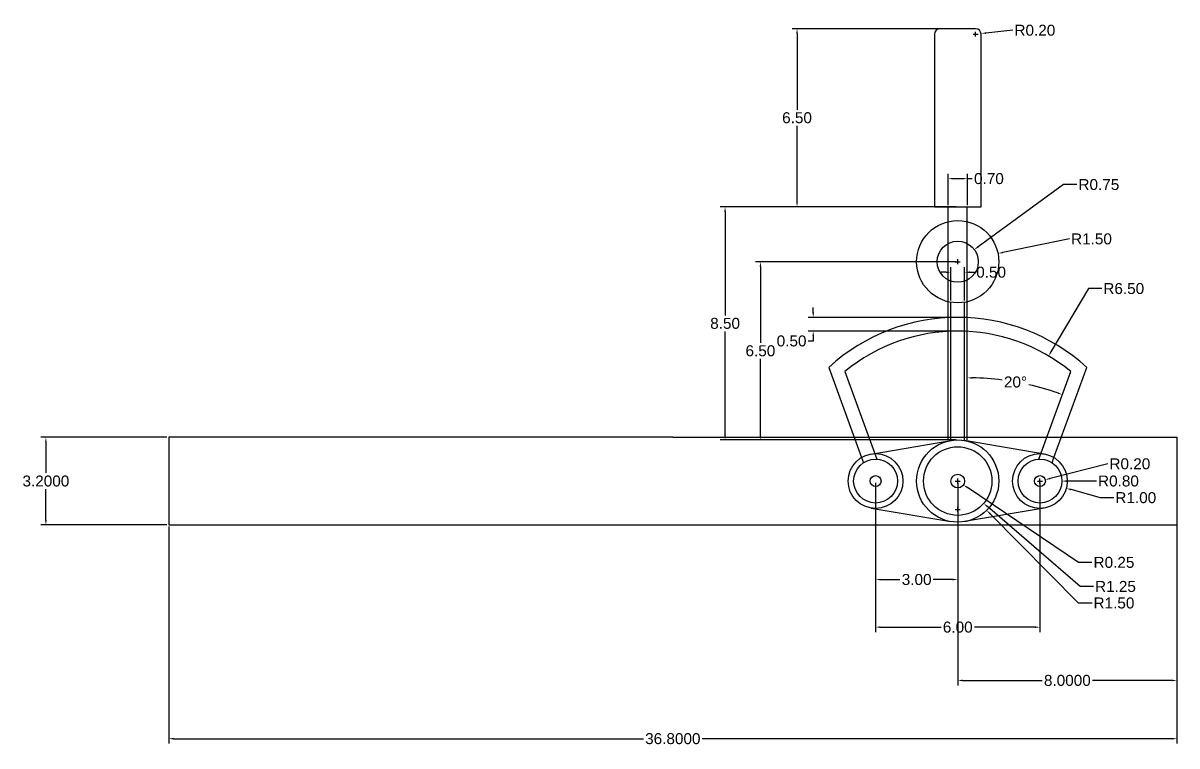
# Model space of a CAD drawing. Header units: inches. Extents: x 10.4 to 86.4, y 3.8 to 33.6.
# Drawn here: x 10.38 to 52.5, y 3.78 to 30.14 of the extents above; entities that cross this region are included whole.
import ezdxf

# ---------------------------------------------------------------- set-up
doc = ezdxf.new("R2010")
doc.units = ezdxf.units.IN
doc.header["$MEASUREMENT"] = 0
for name, color, linetype in [('Anotari', 40, 'Continuous'), ('Maner', 4, 'Continuous'), ('Maner2', 30, 'Continuous'), ('Prindere', 3, 'Continuous'), ('Roata_Mica', 2, 'Continuous'), ('Roti_Mari', 1, 'Continuous')]:
    doc.layers.add(name, color=color, linetype=linetype)
doc.styles.get("Standard").update_dxf_attribs({"font": 'arial.ttf'})
doc.dimstyles.get("Standard").update_dxf_attribs({"dimtxt": 0.18, "dimasz": 0.18, "dimexe": 0.18, "dimexo": 0.0625, "dimgap": 0.09, "dimtad": 0, "dimtih": 1, "dimtoh": 1, "dimdec": 4, "dimzin": 0, "dimdsep": 46, "dimtxsty": 'Standard', "dimcen": 0.09, "dimadec": 0, "dimazin": 0, "dimtfac": 1, "dimtdec": 4, "dimtofl": 0, "dimtmove": 0, "dimatfit": 3, "dimfxl": 1, "dimtolj": 1, "dimtzin": 0, "dimarcsym": 0})

# ---------------------------------------------------------------- blocks, each defined once
blk = doc.blocks.new('*D39')
at = {"layer": 'Anotari', "color": 0, "lineweight": -2, "transparency": 16777216}
for p, q in [((41.497, 13.373), (41.497, 7.927)), ((47.497, 13.373), (47.497, 7.927)), ((41.677, 8.107), (43.887, 8.107)), ((47.317, 8.107), (45.106, 8.107))]:
    blk.add_line(p, q, dxfattribs=at)
at = {"layer": 'Anotari', "color": 0, "transparency": 16777216}
for points in [[(41.677, 8.137), (41.677, 8.077), (41.497, 8.107)], [(47.317, 8.137), (47.317, 8.077), (47.497, 8.107)]]:
    blk.add_solid(points, dxfattribs=at)
at = {"layer": 'Defpoints', "color": 0, "transparency": 16777216}
for p in [(41.497, 13.435), (47.497, 13.435), (47.497, 8.107)]:
    blk.add_point(p, dxfattribs=at)
at = {"layer": 'Anotari', "color": 0, "transparency": 16777216, "insert": (44.497, 8.107), "char_height": 0.4, "attachment_point": 5}
blk.add_mtext('\\A1;6.00', dxfattribs=at)
blk = doc.blocks.new('*D40')
at = {"layer": 'Anotari', "color": 0, "lineweight": -2, "transparency": 16777216}
for p, q in [((41.497, 13.373), (41.497, 9.663)), ((44.497, 13.373), (44.497, 9.663)), ((41.677, 9.843), (42.388, 9.843)), ((44.317, 9.843), (43.605, 9.843))]:
    blk.add_line(p, q, dxfattribs=at)
at = {"layer": 'Anotari', "color": 0, "transparency": 16777216}
for points in [[(41.677, 9.873), (41.677, 9.813), (41.497, 9.843)], [(44.317, 9.873), (44.317, 9.813), (44.497, 9.843)]]:
    blk.add_solid(points, dxfattribs=at)
at = {"layer": 'Defpoints', "color": 0, "transparency": 16777216}
for p in [(41.497, 13.435), (44.497, 13.435), (41.497, 9.843)]:
    blk.add_point(p, dxfattribs=at)
at = {"layer": 'Anotari', "color": 0, "transparency": 16777216, "insert": (42.997, 9.843), "char_height": 0.4, "attachment_point": 5}
blk.add_mtext('\\A1;3.00', dxfattribs=at)
blk = doc.blocks.new('*D41')
at = {"layer": 'Anotari', "color": 0, "lineweight": -2, "transparency": 16777216}
for p, q in [((44.434, 23.435), (35.825, 23.435)), ((36.005, 23.255), (36.005, 19.48)), ((36.005, 15.115), (36.005, 18.891)), ((44.434, 14.935), (35.825, 14.935))]:
    blk.add_line(p, q, dxfattribs=at)
at = {"layer": 'Anotari', "color": 0, "transparency": 16777216}
for points in [[(35.975, 23.255), (36.035, 23.255), (36.005, 23.435)], [(35.975, 15.115), (36.035, 15.115), (36.005, 14.935)]]:
    blk.add_solid(points, dxfattribs=at)
at = {"layer": 'Defpoints', "color": 0, "transparency": 16777216}
for p in [(36.005, 23.435), (44.497, 23.435), (44.497, 14.935)]:
    blk.add_point(p, dxfattribs=at)
at = {"layer": 'Anotari', "color": 0, "transparency": 16777216, "insert": (36.005, 19.185), "char_height": 0.4, "attachment_point": 5}
blk.add_mtext('\\A1;8.50', dxfattribs=at)
blk = doc.blocks.new('*D42')
at = {"layer": 'Anotari', "color": 0, "lineweight": -2, "transparency": 16777216}
for p, q in [((44.434, 21.435), (37.114, 21.435)), ((37.294, 21.255), (37.294, 18.48)), ((37.294, 15.115), (37.294, 17.891)), ((44.434, 14.935), (37.114, 14.935))]:
    blk.add_line(p, q, dxfattribs=at)
at = {"layer": 'Anotari', "color": 0, "transparency": 16777216}
for points in [[(37.264, 21.255), (37.324, 21.255), (37.294, 21.435)], [(37.264, 15.115), (37.324, 15.115), (37.294, 14.935)]]:
    blk.add_solid(points, dxfattribs=at)
at = {"layer": 'Defpoints', "color": 0, "transparency": 16777216}
for p in [(37.294, 21.435), (44.497, 21.435), (44.497, 14.935)]:
    blk.add_point(p, dxfattribs=at)
at = {"layer": 'Anotari', "color": 0, "transparency": 16777216, "insert": (37.294, 18.185), "char_height": 0.4, "attachment_point": 5}
blk.add_mtext('\\A1;6.50', dxfattribs=at)
blk = doc.blocks.new('*D43')
at = {"layer": 'Anotari', "color": 0, "lineweight": -2, "transparency": 16777216}
for p, q in [((44.247, 20.019), (44.247, 21.232)), ((44.747, 20.019), (44.747, 21.232)), ((44.067, 21.052), (43.887, 21.052)), ((44.927, 21.052), (45.107, 21.052))]:
    blk.add_line(p, q, dxfattribs=at)
at = {"layer": 'Anotari', "color": 0, "transparency": 16777216}
for points in [[(44.067, 21.082), (44.067, 21.022), (44.247, 21.052)], [(44.927, 21.082), (44.927, 21.022), (44.747, 21.052)]]:
    blk.add_solid(points, dxfattribs=at)
at = {"layer": 'Defpoints', "color": 0, "transparency": 16777216}
for p in [(44.747, 21.052), (44.247, 19.956), (44.747, 19.956)]:
    blk.add_point(p, dxfattribs=at)
at = {"layer": 'Anotari', "color": 0, "transparency": 16777216, "insert": (45.715, 21.052), "char_height": 0.4, "attachment_point": 5}
blk.add_mtext('\\A1;0.50', dxfattribs=at)
blk = doc.blocks.new('*D44')
at = {"layer": 'Anotari', "color": 0, "lineweight": -2, "transparency": 16777216}
for p, q in [((44.147, 23.498), (44.147, 24.645)), ((44.327, 24.465), (44.667, 24.465)), ((44.847, 23.498), (44.847, 24.645)), ((44.847, 24.465), (45.027, 24.465))]:
    blk.add_line(p, q, dxfattribs=at)
at = {"layer": 'Anotari', "color": 0, "transparency": 16777216}
for points in [[(44.327, 24.495), (44.327, 24.435), (44.147, 24.465)], [(44.667, 24.495), (44.667, 24.435), (44.847, 24.465)]]:
    blk.add_solid(points, dxfattribs=at)
at = {"layer": 'Defpoints', "color": 0, "transparency": 16777216}
for p in [(44.847, 24.465), (44.147, 23.435), (44.847, 23.435)]:
    blk.add_point(p, dxfattribs=at)
at = {"layer": 'Anotari', "color": 0, "transparency": 16777216, "insert": (45.635, 24.465), "char_height": 0.4, "attachment_point": 5}
blk.add_mtext('\\A1;0.70', dxfattribs=at)
blk = doc.blocks.new('*D45')
at = {"layer": 'Anotari', "color": 0, "lineweight": -2, "transparency": 16777216}
for p, q in [((44.434, 19.404), (39.041, 19.404)), ((39.221, 19.584), (39.221, 19.764)), ((44.434, 18.904), (39.041, 18.904)), ((39.221, 18.544), (39.041, 18.544)), ((39.221, 18.724), (39.221, 18.544))]:
    blk.add_line(p, q, dxfattribs=at)
at = {"layer": 'Anotari', "color": 0, "transparency": 16777216}
for points in [[(39.191, 19.584), (39.251, 19.584), (39.221, 19.404)], [(39.191, 18.724), (39.251, 18.724), (39.221, 18.904)]]:
    blk.add_solid(points, dxfattribs=at)
at = {"layer": 'Defpoints', "color": 0, "transparency": 16777216}
for p in [(44.497, 19.404), (39.221, 18.904), (44.497, 18.904)]:
    blk.add_point(p, dxfattribs=at)
at = {"layer": 'Anotari', "color": 0, "transparency": 16777216, "insert": (38.432, 18.544), "char_height": 0.4, "attachment_point": 5}
blk.add_mtext('\\A1;0.50', dxfattribs=at)
blk = doc.blocks.new('*D46')
at = {"layer": 'Anotari', "color": 0, "lineweight": -2, "transparency": 16777216}
for p, q in [((44.434, 29.935), (38.451, 29.935)), ((38.631, 29.755), (38.631, 26.98)), ((38.631, 23.615), (38.631, 26.391)), ((44.434, 23.435), (38.451, 23.435))]:
    blk.add_line(p, q, dxfattribs=at)
at = {"layer": 'Anotari', "color": 0, "transparency": 16777216}
for points in [[(38.601, 29.755), (38.661, 29.755), (38.631, 29.935)], [(38.601, 23.615), (38.661, 23.615), (38.631, 23.435)]]:
    blk.add_solid(points, dxfattribs=at)
at = {"layer": 'Defpoints', "color": 0, "transparency": 16777216}
for p in [(38.631, 29.935), (44.497, 29.935), (44.497, 23.435)]:
    blk.add_point(p, dxfattribs=at)
at = {"layer": 'Anotari', "color": 0, "transparency": 16777216, "insert": (38.631, 26.685), "char_height": 0.4, "attachment_point": 5}
blk.add_mtext('\\A1;6.50', dxfattribs=at)
blk = doc.blocks.new('*D47')
at = {"layer": 'Anotari', "color": 0, "lineweight": -2, "transparency": 16777216}
for start, end in [(82.7781, 88.9823), (71.0177, 77.1979)]:
    blk.add_arc((44.847, 7.067), 10.134, start, end, dxfattribs=at)
at = {"layer": 'Anotari', "color": 0, "transparency": 16777216}
for points in [[(45.026, 17.169), (45.027, 17.229), (44.847, 17.201)], [(48.153, 16.678), (48.133, 16.621), (48.312, 16.589)]]:
    blk.add_solid(points, dxfattribs=at)
at = {"layer": 'Defpoints', "color": 0, "transparency": 16777216}
for p in [(44.847, 19.956), (48.618, 17.43), (47.184, 16.927), (44.847, 14.935), (47.539, 14.465)]:
    blk.add_point(p, dxfattribs=at)
at = {"layer": 'Anotari', "color": 0, "transparency": 16777216, "insert": (46.606, 17.047), "char_height": 0.4, "attachment_point": 5}
blk.add_mtext('\\A1;20°', dxfattribs=at)
blk = doc.blocks.new('*D48')
at = {"layer": 'Anotari', "color": 0, "lineweight": -2, "transparency": 16777216}
for p, q in [((49.265, 20.455), (47.9, 18.152)), ((49.755, 20.455), (49.265, 20.455)), ((44.407, 12.404), (44.587, 12.404)), ((44.497, 12.314), (44.497, 12.494))]:
    blk.add_line(p, q, dxfattribs=at)
at = {"layer": 'Anotari', "color": 0, "transparency": 16777216}
blk.add_solid([(47.875, 18.167), (47.926, 18.137), (47.809, 17.997)], dxfattribs=at)
at = {"layer": 'Defpoints', "color": 0, "transparency": 16777216}
for p in [(47.809, 17.997), (44.497, 12.404)]:
    blk.add_point(p, dxfattribs=at)
at = {"layer": 'Anotari', "color": 0, "transparency": 16777216, "insert": (50.556, 20.455), "char_height": 0.4, "attachment_point": 5}
blk.add_mtext('\\A1;R6.50', dxfattribs=at)
blk = doc.blocks.new('*D49')
at = {"layer": 'Anotari', "color": 0, "lineweight": -2, "transparency": 16777216}
for p, q in [((48.578, 22.266), (46.143, 21.77)), ((44.497, 21.345), (44.497, 21.525)), ((44.407, 21.435), (44.587, 21.435))]:
    blk.add_line(p, q, dxfattribs=at)
at = {"layer": 'Anotari', "color": 0, "transparency": 16777216}
blk.add_solid([(46.137, 21.8), (46.149, 21.741), (45.966, 21.734)], dxfattribs=at)
at = {"layer": 'Defpoints', "color": 0, "transparency": 16777216}
for p in [(45.966, 21.734), (44.497, 21.435)]:
    blk.add_point(p, dxfattribs=at)
at = {"layer": 'Anotari', "color": 0, "transparency": 16777216, "insert": (49.378, 22.266), "char_height": 0.4, "attachment_point": 5}
blk.add_mtext('\\A1;R1.50', dxfattribs=at)
blk = doc.blocks.new('*D50')
at = {"layer": 'Anotari', "color": 0, "lineweight": -2, "transparency": 16777216}
for p, q in [((44.497, 13.345), (44.497, 13.525)), ((44.407, 13.435), (44.587, 13.435)), ((48.963, 9.59), (45.58, 12.502)), ((49.451, 9.59), (48.963, 9.59))]:
    blk.add_line(p, q, dxfattribs=at)
at = {"layer": 'Anotari', "color": 0, "transparency": 16777216}
blk.add_solid([(45.6, 12.525), (45.561, 12.48), (45.444, 12.62)], dxfattribs=at)
at = {"layer": 'Defpoints', "color": 0, "transparency": 16777216}
for p in [(44.497, 13.435), (45.444, 12.62)]:
    blk.add_point(p, dxfattribs=at)
at = {"layer": 'Anotari', "color": 0, "transparency": 16777216, "insert": (50.254, 9.59), "char_height": 0.4, "attachment_point": 5}
blk.add_mtext('\\A1;R1.25', dxfattribs=at)
blk = doc.blocks.new('*D51')
at = {"layer": 'Anotari', "color": 0, "lineweight": -2, "transparency": 16777216}
for p, q in [((44.497, 13.345), (44.497, 13.525)), ((44.407, 13.435), (44.587, 13.435)), ((48.908, 8.986), (45.679, 12.242)), ((49.398, 8.986), (48.908, 8.986))]:
    blk.add_line(p, q, dxfattribs=at)
at = {"layer": 'Anotari', "color": 0, "transparency": 16777216}
blk.add_solid([(45.701, 12.263), (45.658, 12.221), (45.553, 12.37)], dxfattribs=at)
at = {"layer": 'Defpoints', "color": 0, "transparency": 16777216}
for p in [(44.497, 13.435), (45.553, 12.37)]:
    blk.add_point(p, dxfattribs=at)
at = {"layer": 'Anotari', "color": 0, "transparency": 16777216, "insert": (50.199, 8.986), "char_height": 0.4, "attachment_point": 5}
blk.add_mtext('\\A1;R1.50', dxfattribs=at)
blk = doc.blocks.new('*D52')
at = {"layer": 'Anotari', "color": 0, "lineweight": -2, "transparency": 16777216}
for p, q in [((44.497, 13.345), (44.497, 13.525)), ((44.407, 13.435), (44.587, 13.435)), ((48.908, 10.468), (44.853, 13.195)), ((49.396, 10.468), (48.908, 10.468))]:
    blk.add_line(p, q, dxfattribs=at)
at = {"layer": 'Anotari', "color": 0, "transparency": 16777216}
blk.add_solid([(44.87, 13.22), (44.837, 13.17), (44.704, 13.296)], dxfattribs=at)
at = {"layer": 'Defpoints', "color": 0, "transparency": 16777216}
for p in [(44.497, 13.435), (44.704, 13.296)]:
    blk.add_point(p, dxfattribs=at)
at = {"layer": 'Anotari', "color": 0, "transparency": 16777216, "insert": (50.199, 10.468), "char_height": 0.4, "attachment_point": 5}
blk.add_mtext('\\A1;R0.25', dxfattribs=at)
blk = doc.blocks.new('*D53')
at = {"layer": 'Anotari', "color": 0, "lineweight": -2, "transparency": 16777216}
for p, q in [((49.978, 14.062), (47.865, 13.528)), ((47.497, 13.345), (47.497, 13.525)), ((47.407, 13.435), (47.587, 13.435))]:
    blk.add_line(p, q, dxfattribs=at)
at = {"layer": 'Anotari', "color": 0, "transparency": 16777216}
blk.add_solid([(47.858, 13.557), (47.872, 13.499), (47.69, 13.484)], dxfattribs=at)
at = {"layer": 'Defpoints', "color": 0, "transparency": 16777216}
for p in [(47.69, 13.484), (47.497, 13.435)]:
    blk.add_point(p, dxfattribs=at)
at = {"layer": 'Anotari', "color": 0, "transparency": 16777216, "insert": (50.779, 14.062), "char_height": 0.4, "attachment_point": 5}
blk.add_mtext('\\A1;R0.20', dxfattribs=at)
blk = doc.blocks.new('*D54')
at = {"layer": 'Anotari', "color": 0, "lineweight": -2, "transparency": 16777216}
for p, q in [((47.497, 13.345), (47.497, 13.525)), ((47.407, 13.435), (47.587, 13.435)), ((49.563, 13.435), (48.477, 13.435))]:
    blk.add_line(p, q, dxfattribs=at)
at = {"layer": 'Anotari', "color": 0, "transparency": 16777216}
blk.add_solid([(48.477, 13.465), (48.477, 13.405), (48.297, 13.435)], dxfattribs=at)
at = {"layer": 'Defpoints', "color": 0, "transparency": 16777216}
for p in [(47.497, 13.435), (48.297, 13.435)]:
    blk.add_point(p, dxfattribs=at)
at = {"layer": 'Anotari', "color": 0, "transparency": 16777216, "insert": (50.363, 13.435), "char_height": 0.4, "attachment_point": 5}
blk.add_mtext('\\A1;R0.80', dxfattribs=at)
blk = doc.blocks.new('*D55')
at = {"layer": 'Anotari', "color": 0, "lineweight": -2, "transparency": 16777216}
for p, q in [((47.497, 13.345), (47.497, 13.525)), ((47.407, 13.435), (47.587, 13.435)), ((49.704, 12.828), (48.634, 13.122)), ((50.195, 12.828), (49.704, 12.828))]:
    blk.add_line(p, q, dxfattribs=at)
at = {"layer": 'Anotari', "color": 0, "transparency": 16777216}
blk.add_solid([(48.642, 13.151), (48.626, 13.093), (48.461, 13.17)], dxfattribs=at)
at = {"layer": 'Defpoints', "color": 0, "transparency": 16777216}
for p in [(47.497, 13.435), (48.461, 13.17)]:
    blk.add_point(p, dxfattribs=at)
at = {"layer": 'Anotari', "color": 0, "transparency": 16777216, "insert": (50.995, 12.828), "char_height": 0.4, "attachment_point": 5}
blk.add_mtext('\\A1;R1.00', dxfattribs=at)
blk = doc.blocks.new('*D56')
at = {"layer": 'Anotari', "color": 0, "lineweight": -2, "transparency": 16777216}
for p, q in [((45.057, 29.735), (45.237, 29.735)), ((45.147, 29.645), (45.147, 29.825)), ((46.512, 29.877), (45.524, 29.774))]:
    blk.add_line(p, q, dxfattribs=at)
at = {"layer": 'Anotari', "color": 0, "transparency": 16777216}
blk.add_solid([(45.521, 29.804), (45.528, 29.745), (45.345, 29.756)], dxfattribs=at)
at = {"layer": 'Defpoints', "color": 0, "transparency": 16777216}
for p in [(45.147, 29.735), (45.345, 29.756)]:
    blk.add_point(p, dxfattribs=at)
at = {"layer": 'Anotari', "color": 0, "transparency": 16777216, "insert": (47.312, 29.877), "char_height": 0.4, "attachment_point": 5}
blk.add_mtext('\\A1;R0.20', dxfattribs=at)
blk = doc.blocks.new('*D60')
at = {"layer": 'Anotari', "color": 0, "lineweight": -2, "transparency": 16777216}
for p, q in [((15.697, 11.773), (15.697, 3.858)), ((52.497, 11.773), (52.497, 3.858)), ((15.877, 4.038), (33.022, 4.038)), ((52.317, 4.038), (35.171, 4.038))]:
    blk.add_line(p, q, dxfattribs=at)
at = {"layer": 'Anotari', "color": 0, "transparency": 16777216}
for points in [[(15.877, 4.068), (15.877, 4.008), (15.697, 4.038)], [(52.317, 4.068), (52.317, 4.008), (52.497, 4.038)]]:
    blk.add_solid(points, dxfattribs=at)
at = {"layer": 'Defpoints', "color": 0, "transparency": 16777216}
for p in [(15.697, 11.835), (52.497, 11.835), (15.697, 4.038)]:
    blk.add_point(p, dxfattribs=at)
at = {"layer": 'Anotari', "color": 0, "transparency": 16777216, "insert": (34.097, 4.038), "char_height": 0.4, "attachment_point": 5}
blk.add_mtext('\\A1;36.8000', dxfattribs=at)
blk = doc.blocks.new('*D61')
at = {"layer": 'Anotari', "color": 0, "lineweight": -2, "transparency": 16777216}
for p, q in [((15.634, 15.035), (11.035, 15.035)), ((11.215, 14.855), (11.215, 13.73)), ((11.215, 12.015), (11.215, 13.141)), ((15.634, 11.835), (11.035, 11.835))]:
    blk.add_line(p, q, dxfattribs=at)
at = {"layer": 'Anotari', "color": 0, "transparency": 16777216}
for points in [[(11.185, 14.855), (11.245, 14.855), (11.215, 15.035)], [(11.185, 12.015), (11.245, 12.015), (11.215, 11.835)]]:
    blk.add_solid(points, dxfattribs=at)
at = {"layer": 'Defpoints', "color": 0, "transparency": 16777216}
for p in [(15.697, 15.035), (11.215, 11.835), (15.697, 11.835)]:
    blk.add_point(p, dxfattribs=at)
at = {"layer": 'Anotari', "color": 0, "transparency": 16777216, "insert": (11.215, 13.435), "char_height": 0.4, "attachment_point": 5}
blk.add_mtext('\\A1;3.2000', dxfattribs=at)
blk = doc.blocks.new('*D62')
at = {"layer": 'Anotari', "color": 0, "lineweight": -2, "transparency": 16777216}
for p, q in [((44.497, 13.283), (44.497, 5.983)), ((52.497, 13.373), (52.497, 5.983)), ((44.677, 6.163), (47.577, 6.163)), ((52.317, 6.163), (49.416, 6.163))]:
    blk.add_line(p, q, dxfattribs=at)
at = {"layer": 'Anotari', "color": 0, "transparency": 16777216}
for points in [[(44.677, 6.193), (44.677, 6.133), (44.497, 6.163)], [(52.317, 6.193), (52.317, 6.133), (52.497, 6.163)]]:
    blk.add_solid(points, dxfattribs=at)
at = {"layer": 'Defpoints', "color": 0, "transparency": 16777216}
for p in [(44.497, 13.345), (52.497, 13.435), (52.497, 6.163)]:
    blk.add_point(p, dxfattribs=at)
at = {"layer": 'Anotari', "color": 0, "transparency": 16777216, "insert": (48.497, 6.163), "char_height": 0.4, "attachment_point": 5}
blk.add_mtext('\\A1;8.0000', dxfattribs=at)
blk = doc.blocks.new('*D103')
at = {"layer": 'Anotari', "color": 0, "lineweight": -2, "transparency": 16777216}
for p, q in [((48.357, 24.248), (45.248, 21.983)), ((48.846, 24.248), (48.357, 24.248)), ((44.497, 21.345), (44.497, 21.525)), ((44.407, 21.435), (44.587, 21.435))]:
    blk.add_line(p, q, dxfattribs=at)
at = {"layer": 'Anotari', "color": 0, "transparency": 16777216}
blk.add_solid([(45.23, 22.007), (45.266, 21.959), (45.103, 21.877)], dxfattribs=at)
at = {"layer": 'Defpoints', "color": 0, "transparency": 16777216}
for p in [(45.103, 21.877), (44.497, 21.435)]:
    blk.add_point(p, dxfattribs=at)
at = {"layer": 'Anotari', "color": 0, "transparency": 16777216, "insert": (49.648, 24.248), "char_height": 0.4, "attachment_point": 5}
blk.add_mtext('\\A1;R0.75', dxfattribs=at)

msp = doc.modelspace()

# ---------------------------------------------------------------- linework, layer by layer
at = {"layer": 'Maner'}
for p, q in [((44.24652, 14.9353), (44.24652, 19.95628)), ((44.74652, 14.9353), (44.74652, 19.95628))]:
    msp.add_line(p, q, dxfattribs=at)
for radius in [1.5, 0.75]:
    msp.add_circle((44.49652, 21.4353), radius, dxfattribs=at)
at = {"layer": 'Maner2'}
for p, q in [((44.14652, 21.4353), (44.14652, 23.4353)), ((44.14652, 23.4353), (44.84652, 23.4353)), ((44.84652, 21.4353), (44.84652, 23.4353)), ((44.14652, 19.95628), (44.14652, 21.4353)), ((44.84652, 19.95628), (44.84652, 21.4353)), ((44.14652, 14.9353), (44.14652, 19.95628)), ((44.84652, 14.9353), (44.84652, 19.95628))]:
    msp.add_line(p, q, dxfattribs=at)
msp.add_lwpolyline([(45.34652, 23.4353), (45.34652, 29.7353, 0.41421356), (45.14652, 29.9353), (44.84652, 29.9353), (44.14652, 29.9353), (43.84652, 29.9353, 0.41421356), (43.64652, 29.7353), (43.64652, 23.4353)], format="xyb", close=True, dxfattribs=at)
at = {"layer": 'Prindere'}
for p, q in [((34.09652, 15.0353), (15.69652, 15.0353)), ((15.69652, 15.0353), (15.69652, 11.8353)), ((34.09652, 15.0353), (52.49652, 15.0353)), ((52.49652, 15.0353), (52.49652, 11.8353)), ((15.69652, 11.8353), (52.49652, 11.8353))]:
    msp.add_line(p, q, dxfattribs=at)
at = {"layer": 'Roata_Mica'}
for centre, radius in [((41.49652, 13.4353), 1), ((47.49652, 13.4353), 1), ((41.49652, 13.4353), 0.8), ((47.49652, 13.4353), 0.8), ((41.49652, 13.4353), 0.2), ((47.49652, 13.4353), 0.2)]:
    msp.add_circle(centre, radius, dxfattribs=at)
at = {"layer": 'Roti_Mari'}
for p, q in [((41.33631, 14.42238), (44.24651, 14.91432)), ((47.65673, 14.42238), (44.74653, 14.91432)), ((41.33631, 12.44821), (44.24651, 11.95628)), ((47.65673, 12.44821), (44.74653, 11.95628))]:
    msp.add_line(p, q, dxfattribs=at)
for points in [[(47.93909, 14.10173), (48.00905, 14.29397), (49.20612, 17.58289, 0.38670575), (39.78692, 17.58289), (40.98399, 14.29397), (41.05396, 14.10173)], [(47.45522, 14.23423), (47.53921, 14.46498), (48.61841, 17.43006, 0.3576182), (40.37464, 17.43006), (41.45384, 14.46498), (41.53782, 14.23423)]]:
    msp.add_lwpolyline(points, format="xyb", dxfattribs=at)
for radius in [1.5, 1.25, 0.25]:
    msp.add_circle((44.49652, 13.4353), radius, dxfattribs=at)

# ---------------------------------------------------------------- dimensions: what is measured, and where the dimension line sits
at = {"layer": 'Anotari'}
for base, p1, p2, override, picture, middle in [((38.63083, 29.9353), (44.49652, 23.4353), (44.49652, 29.9353), {"dimtxt": 0.4, "dimdec": 2}, '*D46', (38.63083, 26.6853)), ((36.00489, 23.4353), (44.49652, 14.9353), (44.49652, 23.4353), {"dimtxt": 0.4, "dimdec": 2}, '*D41', (36.00489, 19.1853)), ((39.22081, 18.90412), (44.49652, 19.40412), (44.49652, 18.90412), {"dimtxt": 0.4, "dimdec": 2}, '*D45', (38.43199, 18.54412)), ((11.21535, 11.8353), (15.69652, 15.0353), (15.69652, 11.8353), {"dimtxt": 0.4}, '*D61', (11.21535, 13.4353))]:
    dim = msp.add_linear_dim(base=base, p1=p1, p2=p2, angle=90, dimstyle='Standard', override=override, dxfattribs=at)
    dim.commit()
    dim.dimension.update_dxf_attribs({"geometry": picture, "text_midpoint": middle})
for center, mpoint, picture, middle in [((45.14652, 29.7353), (45.34546, 29.75591), '*D56', (46.51152, 29.87672)), ((44.49652, 21.4353), (45.10267, 21.87698), '*D103', (49.64801, 24.24835)), ((44.49652, 21.4353), (45.96638, 21.73449), '*D49', (48.57817, 22.26612)), ((44.49652, 12.40412), (47.80872, 17.99692), '*D48', (50.5556, 20.45523)), ((47.49652, 13.4353), (47.69043, 13.48428), '*D53', (49.97847, 14.06227)), ((44.49652, 13.4353), (45.44378, 12.61969), '*D50', (50.25358, 9.58993)), ((44.49652, 13.4353), (45.55264, 12.37011), '*D51', (50.19866, 8.98631)), ((44.49652, 13.4353), (44.70396, 13.29576), '*D52', (50.19866, 10.46794)), ((47.49652, 13.4353), (48.29652, 13.4353), '*D54', (50.36287, 13.4353)), ((47.49652, 13.4353), (48.46065, 13.16986), '*D55', (50.99491, 12.82757))]:
    dim = msp.add_radius_dim(center=center, mpoint=mpoint, dimstyle='Standard', override={"dimtxt": 0.4, "dimdec": 2}, dxfattribs=at)
    dim.commit()
    dim.dimension.update_dxf_attribs({"geometry": picture, "text_midpoint": middle, "dimtype": 164})
for base, p1, p2, override, picture, middle in [((44.84652, 24.46506), (44.14652, 23.4353), (44.84652, 23.4353), {"dimtxt": 0.4, "dimdec": 2}, '*D44', (45.63535, 24.46506)), ((44.74652, 21.05203), (44.24652, 19.95628), (44.74652, 19.95628), {"dimtxt": 0.4, "dimdec": 2}, '*D43', (45.71535, 21.05203)), ((47.49652, 8.10694), (41.49652, 13.4353), (47.49652, 13.4353), {"dimtxt": 0.4, "dimdec": 2}, '*D39', (44.49652, 8.10694)), ((41.49652, 9.84323), (44.49652, 13.4353), (41.49652, 13.4353), {"dimtxt": 0.4, "dimdec": 2}, '*D40', (42.99652, 9.84323)), ((52.49652, 6.16296), (44.49652, 13.3453), (52.49652, 13.4353), {"dimtxt": 0.4}, '*D62', (48.49652, 6.16296)), ((15.69652, 4.03815), (52.49652, 11.8353), (15.69652, 11.8353), {"dimtxt": 0.4}, '*D60', (34.09652, 4.03815))]:
    dim = msp.add_linear_dim(base=base, p1=p1, p2=p2, dimstyle='Standard', override=override, dxfattribs=at)
    dim.commit()
    dim.dimension.update_dxf_attribs({"geometry": picture, "text_midpoint": middle})
dim = msp.add_linear_dim(base=(37.29396, 21.4353), p1=(44.49652, 14.9353), p2=(44.49652, 21.4353), angle=90, dimstyle='Standard', override={"dimtxt": 0.4, "dimdec": 2}, dxfattribs=at)
dim.commit()
dim.dimension.update_dxf_attribs({"geometry": '*D42', "text_midpoint": (37.29396, 18.1853), "dimtype": 160})
dim = msp.add_angular_dim_2l(base=(47.18351, 16.92741), line1=((44.84652, 14.9353), (44.84652, 19.95628)), line2=((47.53921, 14.46498), (48.61841, 17.43006)), dimstyle='Standard', override={"dimtxt": 0.4}, dxfattribs=at)
dim.commit()
dim.dimension.update_dxf_attribs({"geometry": '*D47', "text_midpoint": (46.60622, 17.04661)})

doc.saveas('drawing.dxf')
